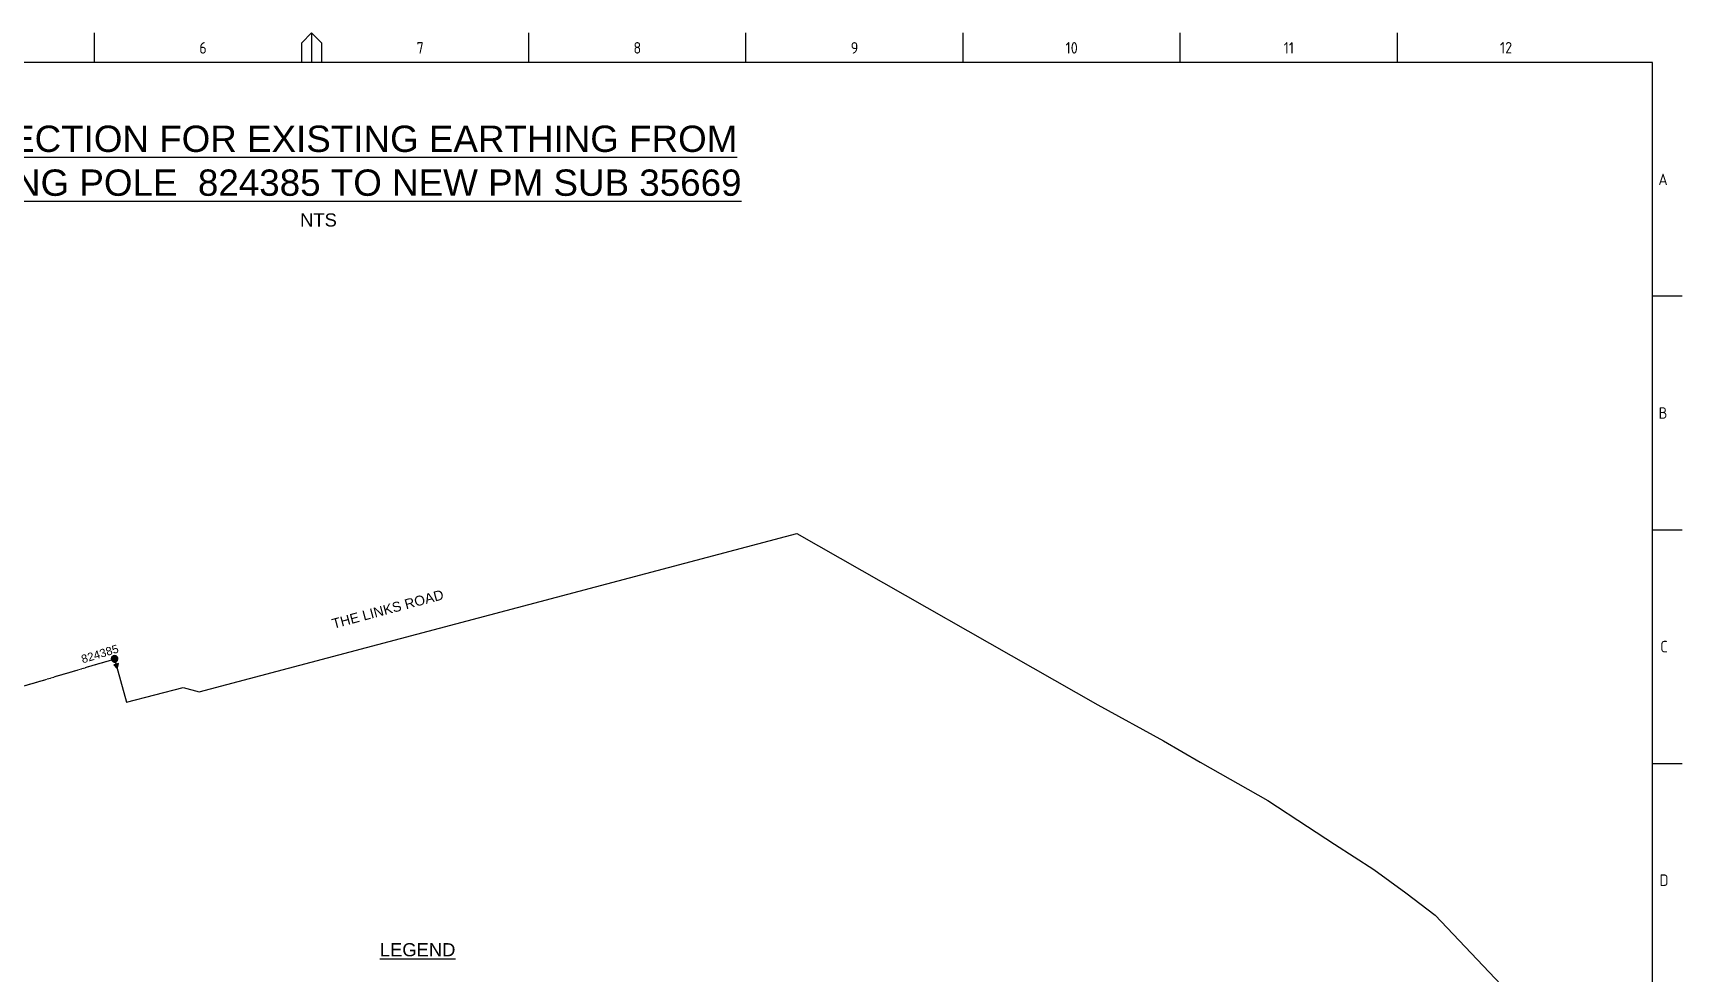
# Paper-space layout 'SHEET3' of a CAD drawing. Header units: metres, sheet in millimetres. Extents: x 491 to 1324, y -5 to 581.
# Drawn here: x 823 to 1324, y 295 to 581 of the extents above; entities that cross this region are included whole.
import ezdxf
from ezdxf.enums import TextEntityAlignment as Align

# ---------------------------------------------------------------- set-up
doc = ezdxf.new("R2010")
doc.units = ezdxf.units.M
doc.linetypes.add('Cable Exist OH', pattern=[1, 1, 0])
doc.layers.get('0').update_dxf_attribs({"color": 6})
for name, color, linetype in [('_User Miscellaneous1', 7, 'Continuous'), ('_User_HV_Exist', 7, 'Continuous'), ('Equip_LV_NEW', 2, 'Continuous'), ('Mains_LV_EXT', 7, 'Continuous'), ('Notes', 7, 'Continuous'), ('SupportsOH_SP_TR_HV_LV_SL_EXT', 7, 'Continuous'), ('SupportsUG_SP_EXT', 7, 'Continuous')]:
    doc.layers.add(name, color=color, linetype=linetype)
doc.styles.add('iecISOCP', font='isocp.shx')
doc.styles.add('POLE_LABEL', font='arial.ttf')
doc.styles.get("Standard").update_dxf_attribs({"font": 'arial.ttf'})
doc.linetypes.add('Cable E UG', pattern='A,6,-0.5,["E",Standard,S=1.7,R=0,X=0.5,Y=-1],-2.9', length=9.4)

# ---------------------------------------------------------------- blocks, each defined once
blk = doc.blocks.new('A1_FRAME_TITLE')
at = {"layer": 'Notes', "linetype": 'Continuous'}
for p, q in [((329.95, 573.97), (329.95, 582.97)), ((392.95, 579.97), (395.95, 582.97)), ((395.95, 582.97), (395.95, 573.97)), ((395.95, 582.97), (398.95, 579.97)), ((461.95, 573.97), (461.95, 582.97)), ((527.95, 573.97), (527.95, 582.97)), ((593.95, 573.97), (593.95, 582.97)), ((659.95, 573.97), (659.95, 582.97)), ((725.95, 573.97), (725.95, 582.97)), ((392.95, 573.97), (392.95, 579.97)), ((398.95, 579.97), (398.95, 573.97)), ((803.45, 5.97), (803.45, 573.97)), ((812.44, 502.97), (803.44, 502.97)), ((803.45, 431.97), (812.44, 431.97)), ((803.44, 360.97), (812.44, 360.97))]:
    blk.add_line(p, q, dxfattribs=at)
at = {"layer": 'Notes', "linetype": 'Continuous', "flags": 128}
blk.add_lwpolyline([(803.45, 573.97), (128.78, 573.97)], dxfattribs=at)
blk.add_attdef('DRAFT_NUM', (10.62, 23.29), '', height=2.5, rotation=90)
at = {"layer": 'Notes', "style": 'iecISOCP'}
for s, p in [('6', (362.95, 576.7)), ('7', (428.95, 576.7)), ('8', (494.95, 576.7)), ('9', (560.95, 576.7)), ('10', (626.95, 576.7)), ('11', (692.95, 576.7)), ('12', (758.95, 576.74))]:
    blk.add_text(s, height=3.5, dxfattribs=at).set_placement(p, align=Align.CENTER)
for s, p in [('A', (806.66, 538.47)), ('B', (806.66, 467.47)), ('C', (806.96, 396.47)), ('D', (806.96, 325.47))]:
    blk.add_text(s, height=3.5, dxfattribs=at).set_placement(p, align=Align.MIDDLE_CENTER)
at = {"layer": 'Notes', "style": 'iecISOCP', "flags": 8}
blk.add_attdef('VERSION_NO', text='', height=2.5, rotation=90, dxfattribs=at).set_placement((281.95, 43.81), align=Align.MIDDLE_CENTER)
at = {"layer": 'Notes', "style": 'iecISOCP'}
for tag, p in [('CAP_NO', (492.27, 43.46)), ('IE_NUM', (492.13, 37.81)), ('REF_No_1', (314.92, 31.95)), ('REF_1', (341.91, 31.95)), ('GEN_WO', (421.38, 31.41)), ('HV_SWITCH', (492.55, 31.81)), ('REF_No_2', (314.92, 25.95)), ('REF_2', (341.91, 25.95)), ('OH_WO', (421.38, 25.46)), ('UBD_REF', (492.13, 25.47)), ('REF_No_3', (314.92, 19.95)), ('REF_3', (341.91, 19.95)), ('UG_WO', (421.38, 19.7)), ('GIS_MAP_No', (492.13, 19.69)), ('REF_No_4', (314.92, 13.95)), ('REF_4', (341.91, 13.95)), ('SUB_WO', (421.38, 13.46)), ('HV_OP_DIAG', (492.41, 13.84)), ('LGA', (492.03, 7.42)), ('ExportID', (-11.47, 2.39))]:
    blk.add_attdef(tag, p, '', height=2.5, dxfattribs=at)
for tag, height, p in [('T1', 3.5, (663.66, 39.47)), ('scale', 2.5, (547.04, 33.27)), ('T2', 3.5, (663.66, 34.35)), ('T3', 3.5, (663.66, 28.92)), ('DRAWN', 2.5, (547.04, 25.37)), ('T4', 3.5, (663.66, 23.66)), ('T5', 3.5, (663.66, 18.23)), ('REV', 5, (799.14, 17.1)), ('DATE', 2.5, (547.04, 16.88)), ('T6', 3.5, (663.66, 12.97)), ('CHD', 2.5, (547.04, 8.88)), ('DESIGN', 2.5, (584.7, 9.15))]:
    blk.add_attdef(tag, text='', height=height, dxfattribs=at).set_placement(p, align=Align.CENTER)
blk.add_attdef('NUM', text='', height=7, dxfattribs=at).set_placement((771.45, 20.12), align=Align.MIDDLE_CENTER)
for tag, p in [('NS', (769.8, 8.12)), ('SHTS', (784.5, 8.12))]:
    blk.add_attdef(tag, text='', height=2.5, dxfattribs=at).set_placement(p, align=Align.MIDDLE)
at = {"layer": 'Notes', "style": 'iecISOCP', "flags": 1}
for tag, p in [('ProjectType', (-6.37, -26.8)), ('ProjectNumber', (3.01, -26.82)), ('DrawingNumber', (14.96, -26.8)), ('ProjectDescription', (27.02, -26.83)), ('ExportDate', (39.74, -26.79)), ('ExportUserName', (48.61, -26.8)), ('DesignerCompanyName', (60.94, -26.79)), ('ExportAreaOfInterest', (76.55, -26.81)), ('GIS_SUCCESS', (91.45, -26.78)), ('CAD_SUCCESS', (101.24, -26.78)), ('DEPOTCODE', (111.56, -26.88)), ('ExportCategories', (119.53, -26.8)), ('Comments', (133.84, -26.88))]:
    blk.add_attdef(tag, p, '', height=1, dxfattribs=at)
blk = doc.blocks.new('POLE_EXT')
blk.add_hatch(color=256).paths.add_polyline_path([(-1, 0, 1), (1, 0, 1)])
blk.add_lwpolyline([(-1, 0, 1), (1, 0, 1)], format="xyb", close=True)
for tag, height, flags, p in [('pNumber', 2.5, 8, (-17.84, 2.07)), ('OWNED_BY', 0.2, 9, (1.35, -0.4)), ('SPECIAL_USE', 0.2, 9, (1.35, -0.8)), ('STATE', 0.2, 9, (1.35, -1)), ('cLV', 0.2, 9, (1.35, -1.4)), ('hDepth', 0.2, 9, (1.35, -1.6)), ('hDia', 0.2, 9, (1.35, -1.8)), ('cHV', 0.2, 9, (1.35, -2)), ('cLinedev', 0.2, 9, (1.35, -3.4)), ('pExisting', 0.2, 9, (1.35, -3.8)), ('pFooting', 0.2, 9, (1.35, -4.4)), ('pNew', 0.2, 9, (1.35, -4.6)), ('pRelocate', 0.2, 9, (1.35, -5)), ('PARENT', 0.2, 9, (1.35, -0.6)), ('USAGE', 0.2, 9, (1.35, -1.2)), ('LBRACKET', 0.2, 9, (1.35, -2.2)), ('LExisting', 0.2, 9, (1.35, -2.4)), ('LANTNUMBER', 0.2, 9, (1.35, -2.6)), ('LOther', 0.2, 9, (1.35, -2.8)), ('LRemove', 0.2, 9, (1.35, -3)), ('LEGEND', 0.2, 9, (1.35, -3.2)), ('LOCATION', 0.2, 9, (1.35, -3.6)), ('PFNUMBER', 0.2, 9, (1.35, -4)), ('NEWPFNUMBER', 0.2, 9, (1.35, -4.2)), ('pRemove', 0.2, 9, (1.35, -5.2)), ('pReplace', 0.2, 9, (1.35, -5.4)), ('pStay', 0.2, 9, (1.35, -5.6)), ('pType', 0.2, 9, (1.35, -5.8)), ('cspan', 0.2, 9, (1.35, -6)), ('STREETNAME', 0.2, 9, (1.35, -6.2)), ('SUBURB', 0.2, 9, (1.35, -6.4)), ('OPERATED_BY', 0.2, 9, (1.36, -7.01)), ('NOTES', 0.2, 9, (1.35, -6.6)), ('MAINTAINED_BY', 0.2, 9, (1.36, -6.81))]:
    blk.add_attdef(tag, text='', height=height, dxfattribs=dict(flags=flags)).set_placement(p, align=Align.MIDDLE_LEFT)
at = {"style": 'POLE_LABEL'}
for tag, height, flags, p in [('STRUCTURE_PLANT_NUMBER', 0.2, 9, (1.35, 0.03)), ('ASSET_NUM', 2.5, 8, (2, 2)), ('STREET_CODE', 0.2, 9, (1.35, -0.2))]:
    blk.add_attdef(tag, text='', height=height, dxfattribs=dict(at, flags=flags)).set_placement(p, align=Align.MIDDLE_LEFT)
at = {"flags": 1}
blk.add_attdef('Z', (1.35, -7.33), '', height=0.2, dxfattribs=at)
blk = doc.blocks.new('UGOH_NEW')
blk.add_hatch(color=256).paths.add_polyline_path([(-0.75, 1.7), (0.75, 1.7), (0, 3)])
blk.add_lwpolyline([(-0.75, 1.7), (0.75, 1.7), (0, 3)], close=True)
for tag, flags, p in [('CONSTRUCTED_VOLTAGE', 9, (1.5, 0)), ('ACTUAL_STATUS', 9, (1.5, -1.6)), ('OPERATING_VOLTAGE', 9, (1.5, -0.2)), ('ORIENTATION', 9, (1.5, -0.4)), ('STATE', 9, (1.5, -0.6)), ('OWNED_BY', 9, (1.5, -1)), ('OPERATED_BY', 9, (1.5, -1.2)), ('TYPE', 1, (1.5, -2)), ('USAGE', 9, (1.5, -0.8)), ('MAINTAINED_BY', 9, (1.5, -1.4)), ('NUMBER_OF_PHASES', 9, (1.5, -1.8))]:
    blk.add_attdef(tag, text='', height=0.2, dxfattribs=dict(flags=flags)).set_placement(p, align=Align.MIDDLE_LEFT)

psp = doc.layouts.new('SHEET3')

# ---------------------------------------------------------------- linework, layer by layer
at = {"layer": '_User_HV_Exist', "linetype": 'Cable E UG'}
psp.add_lwpolyline([(847.59, 390.41), (851.25, 377.3), (868.47, 381.72), (873.26, 380.36), (1054.9, 428.47), (1054.9, 428.47), (1054.9, 428.47), (1146.37, 376.49), (1166.41, 365.5), (1177.48, 358.99), (1198.09, 347.33), (1210.12, 339.5), (1218.35, 334.11), (1230.25, 326.35), (1240.01, 319.29), (1240.01, 319.29), (1248.97, 312.53), (1272.66, 287.47)], dxfattribs=at)
at = {"layer": 'Mains_LV_EXT', "linetype": 'Cable Exist OH'}
psp.add_lwpolyline([(781.81, 370.76), (847.59, 390.41)], dxfattribs=at)

# ---------------------------------------------------------------- block references
at = {"layer": 'Equip_LV_NEW', "rotation": 195.4903068469514}
psp.add_blockref('UGOH_NEW', (847.59, 390.41), dxfattribs=at)
at = {"layer": 'SupportsOH_SP_TR_HV_LV_SL_EXT'}
ref = psp.add_blockref('POLE_EXT', (847.59, 390.41), dxfattribs=dict(at, rotation=17))
ref.add_attrib('ASSET_NUM', '824385', dxfattribs={"layer": '0', "height": 2.5, "rotation": 17, "style": 'POLE_LABEL'}).set_placement((849.28, 391.72), align=Align.BOTTOM_RIGHT)
at = {"layer": 'SupportsUG_SP_EXT'}
psp.add_blockref('A1_FRAME_TITLE', (511.51, -2.33), dxfattribs=at)

# ---------------------------------------------------------------- texts
at = {"layer": '_User Miscellaneous1'}
psp.add_text('THE LINKS ROAD', height=3, rotation=15.0403, dxfattribs=at).set_placement((914.15, 399.55))
psp.add_text('%%ULEGEND', height=4, dxfattribs=at).set_placement((939.69, 302.01), align=Align.MIDDLE_CENTER)
at = {"layer": '_User Miscellaneous1', "insert": (779.08, 552.49), "char_height": 6, "attachment_point": 1}
psp.add_mtext_dynamic_manual_height_columns('\\pi3.8617;{\\H1.3333x;\\LCONNECTION FOR EXISTING EARTHING FROM \\P\\pi2.5575;EXISTING POLE  824385 TO NEW PM SUB 35669 \\H0.99998x; \\P\\pi124.9;\\H0.50001x;\\lNTS }', width=260.2628, gutter_width=4, heights=[0], dxfattribs=at)

doc.saveas('drawing.dxf')
